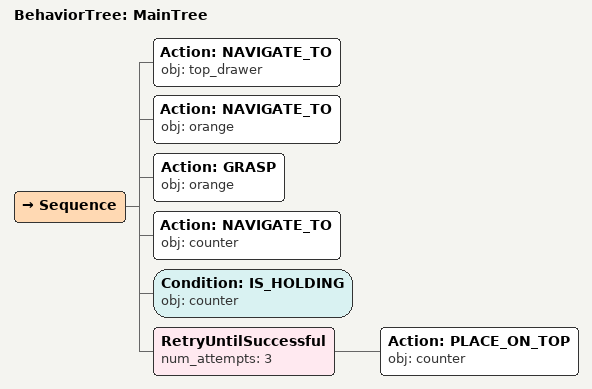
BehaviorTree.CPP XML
<root main_tree_to_execute="MainTree">
  <BehaviorTree ID="MainTree">
    <Sequence>
      <!-- Navigate to top_drawer -->
      <Action ID="NAVIGATE_TO" obj="top_drawer" />
      <!-- Navigate to orange -->
      <Action ID="NAVIGATE_TO" obj="orange" />
      <!-- Grasp orange -->
      <Action ID="GRASP" obj="orange" />
      <!-- Navigate to counter -->
      <Action ID="NAVIGATE_TO" obj="counter" />
      <!-- Check counter is holding before PLACE_ON_TOP -->
      <Condition ID="IS_HOLDING" obj="counter" />
      <!-- Retry PLACE_ON_TOP counter up to 3 attempts -->
      <RetryUntilSuccessful num_attempts="3">
        <!-- Place on counter -->
        <Action ID="PLACE_ON_TOP" obj="counter" />
      </RetryUntilSuccessful>

    </Sequence>
  </BehaviorTree>
</root>
